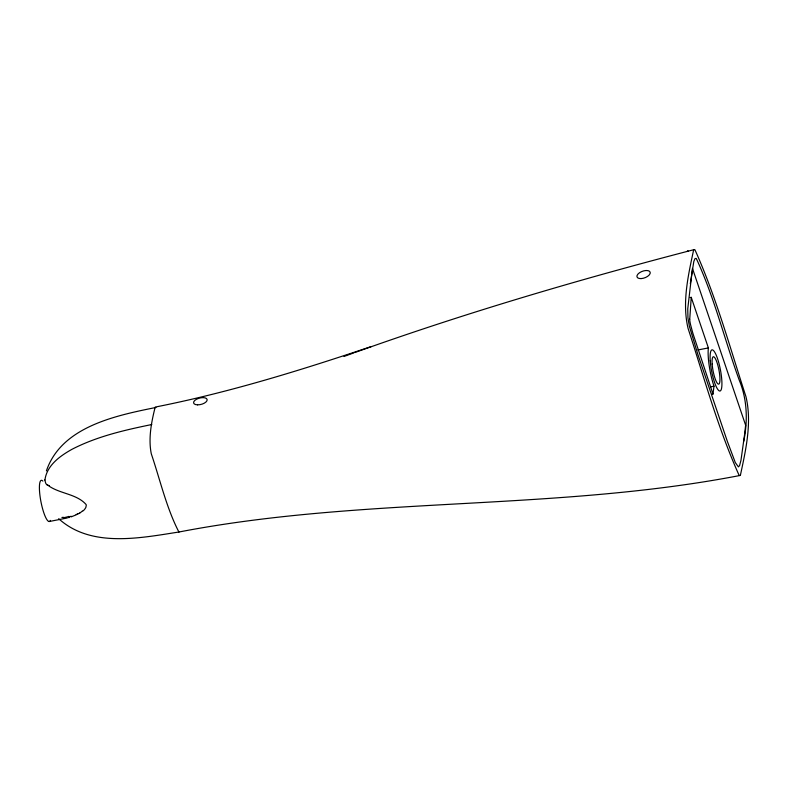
<?xml version="1.0" encoding="UTF-8"?>
<svg xmlns="http://www.w3.org/2000/svg" width="788" height="788" viewBox="0 0 788 788"><rect width="100%" height="100%" fill="white"/><g stroke="black" fill="none" stroke-linecap="round" stroke-linejoin="round"><path stroke-width="1.18" d="M690.18 297.549L691.234 297.342L689.727 319.327M744.709 433.489L745.625 425.205L692.455 268.393L687.747 308.837L687.963 318.106L689.362 326.193L697.774 354.176L727.275 441.162L735.312 462.586L738.405 466.89L739.597 465.56L740.986 460.182L744.581 434.592M743.734 441.339C747.842 420.93 747.339 399.762 739.321 380.368C724.635 339.983 714.401 297.352 696.267 258.454L695.046 258.543L693.814 261.488L690.308 283.769M371.355 346.513C300.425 370.39 228.717 392.601 155.197 407.081C151.454 421.836 148.164 438.443 151.296 453.819C160.082 479.754 166.514 508.112 178.906 532.018C364.017 496.312 554.673 511.235 739.784 475.528L740.425 475.125C745.822 449.889 752.126 422.476 745.97 396.699C729.944 347.547 716.115 296.81 694.937 249.786L694.258 249.579C579.83 279.297 466.161 312.659 354.797 352.551M711.938 394.256L712.982 394.059L713.997 386.179A27.964 5.92 79 0 1 708.382 347.922L691.234 297.342M44.936 480.03C46.768 465.334 60.193 455.858 72.181 449.199C97.042 436.394 124.573 430.1 151.788 424.525M44.818 479.912L45.605 482.857A10.136 5.023 4.4 0 0 47.044 484.876M46.403 470.889C61.464 426.515 115.954 415.581 155.985 407.445M179.27 531.693L178.906 532.018C139.84 538.076 91.024 548.064 58.676 518.691M694.258 249.579L693.617 249.983C688.229 275.219 681.915 302.622 688.072 328.409C704.108 377.56 717.927 428.288 739.105 475.322L739.784 475.528M79.677 513.018L77.795 514.062M76.19 514.85L71.097 516.898M343.982 356.462L353.812 352.906M68.576 517.667L69.196 517.489M49.28 521.508L67.335 517.972M697.902 349.961L708.382 347.922M710.855 386.79L713.997 386.179M687.392 250.929L687.707 250.899A14.391 3.054 79 0 1 688.298 251.155M48.955 486.038C60.312 493.869 76.791 493.958 86.079 504.497A4.886 3.684 26.1 0 1 86.266 505.453L85.853 507.403A19.385 14.755 43 0 1 83.026 510.959M47.901 485.359L47.191 484.837M712.982 394.059L693.292 334.585A78.583 16.646 79 0 1 692.258 331.108L690.515 324.508A8.52 1.803 79 0 1 689.667 319.239M50.402 520.395A20.971 4.442 79 0 1 40.897 501.464A20.971 4.442 79 0 1 42.887 481.104M49.408 485.901A20.734 8.954 9.6 0 1 48.364 485.25M63.355 517.283A31.806 16.489 -48.8 0 1 61.927 517.46M68.881 516.406A48.994 26.605 -54.2 0 1 63.109 517.736M71.176 516.229A69.807 41.843 -62.9 0 1 69.285 516.859M77.717 513.776A75.441 54.845 89.3 0 1 76.121 514.594M82.464 510.959A48.088 36.908 59.8 0 1 79.726 513.096M712.155 364.036A13.987 2.965 79 0 0 718.676 384.16A13.987 2.965 79 0 0 717.198 363.101A13.987 2.965 79 0 0 712.155 364.036M710.234 360.835A20.971 4.442 79 0 0 720.015 391.015A20.971 4.442 79 0 0 717.799 359.436A20.971 4.442 79 0 0 710.234 360.835M641.048 278.597A6.993 3.477 -20.1 0 0 650.189 272.293A6.993 3.477 -20.1 0 0 639.492 272.756A6.993 3.477 -20.1 0 0 641.048 278.597M197.581 404.845A6.974 3.26 -14.6 0 0 207.136 399.546A6.974 3.26 -14.6 0 0 196.409 399.309A6.974 3.26 -14.6 0 0 197.581 404.845"/></g></svg>
